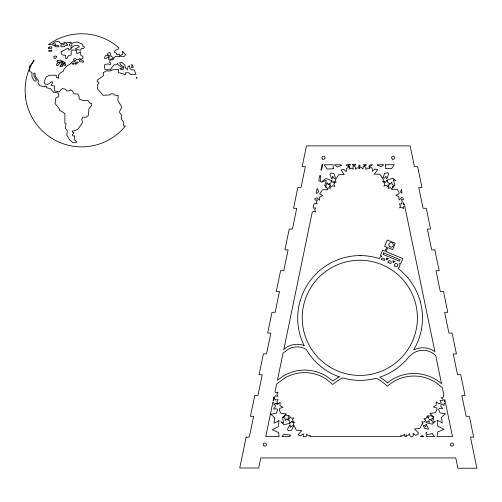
<?xml version="1.0" encoding="UTF-8"?>
<svg xmlns="http://www.w3.org/2000/svg" width="502" height="502" viewBox="0 0 502 502"><rect width="100%" height="100%" fill="white"/><g stroke="black" fill="none" stroke-linecap="round" stroke-linejoin="round"><path stroke-width="0.75" d="M421.41 329.557L421.442 329.387A2.215 2.215 0 0 0 421.592 328.477A62.079 62.079 0 0 0 420.205 301.238M421.41 329.582L421.385 329.72A62.323 62.323 0 0 1 416.578 344.472L413.623 350.051A20.331 20.331 0 0 1 434.889 351.626L404.694 205.807L403.614 206.447L403.526 208.744L401.801 207.232L399.586 207.859L400.496 205.745L399.216 203.837L401.506 204.044L401.933 203.498L401.474 203.624L402.384 201.515L401.104 199.601L403.395 199.815L403.068 197.964L401.474 197.625L399.146 199.947L398.808 196.677L395.883 195.19L398.883 193.854L399.128 192.291L397.076 189.191L391.604 189.241L391.874 188.896L390.5 187.692L388.065 188.382L389.063 186.06L388.071 184.573L387.851 186.951L386.12 185.433L383.911 186.06L384.814 183.945L383.534 182.038L385.869 182.188L384.777 181.235L382.568 181.856L383.472 179.747L379.826 174.181L374.354 174.232L377.661 169.651L374.806 169.042L372.484 171.364L372.139 168.095L369.215 166.601L372.214 165.271L372.296 164.763L370.074 164.763L368.939 166.526L369.886 168.622L367.659 168.038L365.958 169.582L365.832 167.292L363.963 166.225L363.184 166.689L363.097 168.986L361.371 167.467L359.319 168.051L359.47 168.408L357.261 167.781L355.529 169.299L355.441 167.003L353.916 166.093L352.925 166.971L353.264 169.243L351.287 168.076L349.229 169.099L349.731 166.859L348.118 165.214L350.528 164.763L346.286 164.763L346.418 165.585L349.417 166.921L346.487 168.408L346.148 171.678L343.826 169.356L340.965 169.965L344.272 174.545L338.8 174.495L335.154 180.061L336.064 182.176L333.849 181.548L332.757 182.502L335.091 182.351L333.811 184.259L334.721 186.374L332.506 185.746L330.78 187.265L330.435 184.811L329.4 186.361L330.303 188.476L328.095 187.848L327.084 188.733L327.913 189.781L322.441 189.731L319.699 193.872L322.748 195.504L319.818 196.997L319.479 200.26L317.157 197.939L315.093 198.378L314.836 199.62L315.237 200.129L317.528 199.915L316.247 201.829L317.151 203.937L314.942 203.316L313.882 204.245L313.198 207.546L313.637 208.11L315.927 207.903L314.647 209.811L315.557 211.926L313.342 211.298L312.213 212.29L283.825 349.373M29.612 68.165L33.885 60.058L33.979 61.087L29.599 66.396L29.612 71.378L31.952 72.508L31.952 76.988L34.205 80.822L36.05 81.111L36.282 79.799L34.117 76.455L33.697 73.217L34.958 73.217L35.491 76.555L38.623 81.111L37.807 82.579L39.796 85.622L44.734 86.833L44.734 86.043L46.705 86.331L46.517 87.731L50.464 88.666L53.839 92.531L58.169 92.851L58.596 96.378L55.634 98.442L55.063 103.519L59.349 108.871L59.682 110.704L60.786 110.992A15.229 15.229 0 0 0 61.188 111.086L64.89 113.609L64.89 123.304L66.069 123.624L65.26 128.092L67.243 130.727L66.885 135.138L69.483 139.732L72.834 142.65L76.197 142.719L76.524 141.633L74.064 139.55L74.729 135.954L73.06 135.91L72.219 134.856L73.599 133.513L73.788 132.503L72.238 132.064L72.332 131.122L74.541 130.784L77.904 129.177L82.56 122.595L81.757 119.068L82.83 117.186L86.074 117.286L88.264 115.567L88.967 108.758L91.383 105.684L91.816 103.713L89.601 102.998L88.139 100.607L83.169 100.557L79.222 99.063L79.034 96.24L77.71 93.943L74.145 93.893L72.081 90.649L70.249 89.745L70.148 90.736L66.822 90.931L65.599 89.237L62.122 88.534L59.249 91.835L54.743 91.082L54.411 85.999L51.116 85.428L52.44 82.937L52.057 81.506L47.74 84.399L45.023 84.066L44.057 81.933L46.146 76.975L49.598 75.231L56.268 75.231L56.243 77.258L58.64 78.381L58.458 74.911L60.177 73.166L63.666 70.876L63.911 69.263L67.394 65.643L71.077 63.597L70.757 63.327L73.254 60.974L74.591 61.74L75.783 60.579L73.675 60.083L73.675 59.073L74.246 58.615L76.04 58.859L76.536 59.851L79.034 59.468L79.278 58.615L80.27 58.859L80.27 59.788L79.354 60.422L79.492 61.42L83.351 62.361L83.401 60.999L80.916 59.876L80.778 59.223L82.843 58.514L82.93 56.531L80.766 55.226L80.627 51.894L77.672 53.344L76.593 53.344L76.869 50.802L72.846 49.855L71.177 51.116L71.177 54.963L68.184 55.904L66.979 58.414L65.668 58.627L65.668 55.421L62.863 55.025L61.451 54.109L60.88 52.032L65.919 49.083L68.397 48.33L68.642 49.993L70.01 49.924L70.111 49.083L71.548 48.889L70.82 47.452L72.589 47.301L74.051 45.782L77.76 45.312L79.404 46.711L75.099 49.001L80.565 50.3L81.286 48.468L83.671 48.468L84.531 46.868L82.83 46.435L82.83 44.421L77.521 42.074L73.863 42.488L71.799 43.58L71.93 46.203L69.765 45.883L69.433 44.421L71.51 42.538L67.745 42.35L66.672 42.689L66.201 43.95L67.613 44.189L67.331 45.6L64.927 45.745L64.557 46.673L61.081 46.774L61.043 46.153A19.503 19.503 0 0 0 60.987 45.425L60.849 44.803L63.566 44.753L65.643 42.726L64.507 42.168L63.007 43.63L60.51 43.479L59.016 41.415L55.822 41.415L52.478 43.9L55.54 43.9L55.822 44.803L55.032 45.531L58.408 45.632L58.929 46.855L55.113 46.711L54.931 45.77L51.267 44.546L48.424 44.571A56.462 56.462 0 0 1 118.968 47.872L118.296 49.07L115.686 50.1L114.581 51.292L114.832 52.685L116.175 52.873L116.997 54.9L119.307 53.959L119.689 56.67L117.091 56.387L114.977 56.745L112.937 59.638L110.007 60.096L109.58 62.599L110.823 62.894L110.459 64.507L107.553 63.923L104.893 64.507L104.334 65.975L104.792 69.094L106.355 69.822L110.747 69.652L111.293 68.241L114.061 64.651L115.88 65.022L117.675 63.403L118.008 64.664L122.425 67.644L121.879 68.366L119.89 68.266L120.656 69.339L121.879 69.615L123.316 69.019L123.291 67.287L123.925 66.967L120.474 64.783L119.689 62.599L122.143 62.599L125.036 65.197L125.123 67.387L127.301 69.709L128.117 66.534L129.629 65.699L129.911 68.316L131.398 69.935L134.341 69.885L135.866 74.365L131.053 74.647L128.305 72.608L125.406 72.878L125.406 74.647L124.496 74.647L123.505 73.945L118.503 72.671L118.503 69.427L112.159 69.922L110.189 70.983L106.43 70.851L103.374 72.558L103.374 75.752L97.124 80.251L97.645 82.184L98.919 82.184L98.587 84.016L97.695 84.349L97.645 89.136L103.035 95.298L109.769 94.916L110.98 93.792L113.383 93.792L114.694 95.104L118.271 95.487L117.801 100.224L121.773 107.227L119.677 111.224L119.815 113.101L121.459 114.738L121.459 119.269L123.617 122.162L123.617 125.92L125.481 125.92A56.506 56.506 0 0 1 84.926 146.785A57.002 57.002 0 0 1 75.858 146.54A56.205 56.205 0 0 1 50.043 137.165M30.704 65.762L29.599 68.165A56.368 56.368 0 0 0 25.106 90.291L25.395 96.064M285.5 351.249L283.021 353.251L277.437 380.209L283.831 375.684A41.653 41.653 0 0 1 326.683 376.362L332.901 381.087A40.976 40.976 0 0 1 339.327 376.826M285.575 351.187L286.698 350.283A17.52 17.52 0 0 1 306.207 349.373L308.441 352.95A62.148 62.148 0 0 0 339.308 376.858M387.387 382.819L390.456 380.579A42.444 42.444 0 0 1 441.515 383.66L435.686 355.447A1.293 1.293 0 0 1 435.228 355.184L433.948 354.079A17.796 17.796 0 0 0 412.813 353.502L410.592 355.272A16.045 16.045 0 0 0 408.408 357.449A62.599 62.599 0 0 1 379.694 377.228A40.938 40.938 0 0 1 387.4 382.813M284.841 378.031L278.704 382.461A13.121 13.121 0 0 0 276.627 384.124L275.021 391.861L275.723 392.633L277.995 392.269L276.853 394.258L277.901 396.304L275.654 395.833L274.036 397.465L273.973 396.925L273.17 400.822L273.854 400.514L274.205 398.243L275.749 399.943L278.02 399.573L276.878 401.569L277.926 403.614L275.68 403.144L275.253 403.57L277.499 404.33L280.072 402.29L280.034 405.572L282.77 407.386L279.639 408.371L279.212 409.896L280.9 413.209L286.341 413.786L285.72 414.407L286.88 415.687L289.152 415.317L288.01 417.313L288.888 419.019L289.453 418.768L289.805 416.497L291.348 418.197L293.62 417.827L292.478 419.823L293.526 421.868L291.229 421.448L292.202 422.527L294.473 422.157L293.331 424.152L296.312 430.101L301.752 430.678L297.943 434.851L300.717 435.78L303.29 433.741L303.258 436.602L306.308 436.382L306.659 434.111L308.203 435.818L310.474 435.447L309.809 436.602L401.324 436.602L400.665 435.447L402.93 435.818L404.474 434.117L404.825 436.389L406.689 436.602L405.76 434.983L408.032 435.347L409.576 433.646L409.927 435.918C412.406 437.75 414.112 436.238 412.945 433.276L415.518 435.316L418.003 434.481L418.354 432.824L414.483 428.959L419.923 428.382L422.402 423.506L422.678 424.121L422.904 423.688L421.762 421.693L424.033 422.063L425.621 420.657L425.683 420.199L423.939 418.699L426.204 418.291L427.089 416.171L428.181 418.191L428.608 418.229L428.865 417.733L427.723 415.738L429.994 416.102L431.268 414.696L429.894 413.322L435.334 412.744L437.022 409.431L436.596 407.906L433.464 406.921L436.2 405.108L436.163 401.826L438.735 403.865L440.7 403.2L441.107 402.409L439.965 400.414L442.237 400.784L443.122 399.805L443.103 399.034L441.139 397.835L443.304 397.069L443.843 394.836L442.4 387.87A6.47 6.47 0 0 0 441.402 386.954L438.535 384.488A39.903 39.903 0 0 0 391.152 383.195L387.268 386.239L386.44 385.429A38.422 38.422 0 0 0 376.274 378.232A62.003 62.003 0 0 1 360.179 380.378A62.593 62.593 0 0 1 347.955 379.167L342.822 377.918A38.754 38.754 0 0 0 333.673 383.735L332.807 384.501L326.055 378.991A39.143 39.143 0 0 0 284.835 378.025M75.375 63.723L74.993 63.723L74.993 62.882L76.605 62.882L76.944 62.028L78.312 62.166L76.423 64.043L75.419 64.13L75.375 63.754M420.193 301.244L419.515 298.954A62.75 62.75 0 0 0 397.986 268.407A3.765 3.765 0 0 0 399.466 263.494L400.609 263.97L402.836 258.599L386.069 251.646L387.751 247.586L392.614 249.601L395.231 243.282L387.249 239.975L384.632 246.287L386.735 247.16L385.053 251.226L382.587 250.203L380.359 255.574L381.727 256.145A3.765 3.765 0 0 0 379.343 258.618A62.775 62.775 0 0 0 360.041 255.574M50.062 137.14A56.6 56.6 0 0 1 25.364 96.064M300.315 300.623A62.323 62.323 0 0 1 360.11 255.587M283.9 349.273A20.08 20.08 0 0 1 304.149 345.552M304.118 345.577A62.141 62.141 0 0 1 298.841 306.17L299.964 301.407A2.196 2.196 0 0 1 300.183 300.598M51.769 50.263L51.769 50.482A12.845 12.845 0 0 1 51.75 50.821L51.725 51.198L48.939 51.386L48.412 50.758L51.474 50.012A6.237 6.237 0 0 1 51.693 49.98L51.769 50.263M122.739 51.524L122.726 54.285L120.298 55.521L120.549 56.324L124.421 56.362L125.531 54.705L122.739 51.524M320.565 175.907L320.521 181.774L318.795 180.5L319.849 175.436L320.565 175.907M386.596 180.45L386.559 181.31L387.249 180.438L387.757 182.684L389.916 183.475L388.912 184.071L390.179 184.19L391.742 182.201L392.3 184.667L394.572 185.502L395.005 184.956L393.267 179.766L396.097 180.827L392.765 178.166L386.596 180.45M392.501 186.832L392.451 188.181L394.434 185.684L392.501 186.832M385.486 164.763L385.329 168.452L391.453 168.728L394.29 164.763L385.486 164.763M72.759 63.541L72.696 64.369L73.876 64.269L74.001 63.44L73.292 62.882L72.759 63.541M108.332 55.622L108.237 56.845L105.909 58.477L104.598 58.477L104.598 57.316L105.721 55.496L107.246 55.145L108.332 55.622M108.557 57.291L108.369 59.236L112.203 59.023L113.333 57.686L111.475 56.462L110.484 54.862L110.013 52.616L108.162 52.986L107.641 53.789L107.641 54.68L109.806 56.086L109.932 57.002L108.557 57.291M278.999 420.657L278.359 426.606L272.253 429.693L278.497 432.492L279.137 436.602L265.759 436.602L272.919 402.039L273.81 402.491L274.061 404.775L274.701 404.129L275.529 406.356L273.571 408.992L276.853 408.854L277.669 410.008L276.188 413.328L270.785 414.181L274.845 417.846L273.985 423.249L278.999 420.657M444.176 403.332L443.925 405.616L442.306 403.984L441.34 404.185L440.706 405.892L442.664 408.528L439.382 408.39L438.566 409.544L440.047 412.864L445.45 413.717L441.39 417.382L442.249 422.784L437.236 420.193L437.876 426.142L443.981 429.229L437.738 432.027L437.029 436.602L452.49 436.602L445.462 402.673L444.176 403.332M425.972 424.604L425.721 426.895L424.102 425.263L423.268 425.432L424.636 428.501L428.601 429.128L426.436 424.372L425.972 424.604M431.933 418.649L431.682 420.933L430.063 419.302L429.467 419.427L428.877 420.042L429.411 422.282L427.34 421.285L425.859 422.182L425.928 422.628L432.316 424.19L435.322 421.165L432.636 422.54L433.64 417.789L431.933 418.649M56.839 63.936L56.626 65.342L57.617 65.875L60.002 62.524L58.132 62.524L56.839 63.936M285.192 414.934L284.985 416.258L282.946 417.175L284.941 418.235L285.192 420.519L286.811 418.888L288.43 419.226L287.357 419.71L289.409 420.745L289.66 423.029L290.438 422.238L290.307 423.092L289.384 423.506L283.912 424.654L280.907 421.63L283.599 423.004L282.469 417.651L285.192 414.934M290.194 435.159L289.961 436.602L281.942 436.602L284.138 434.18L290.194 435.159M246.137 437.129L239.743 467.989L258.731 467.989L260.814 457.931L455.772 457.931L457.912 468.24L476.9 468.24L470.462 437.129L473.65 437.129L469.345 416.321L466.157 416.321L461.846 395.52L465.034 395.52L460.723 374.712L457.535 374.712L453.231 353.91L456.418 353.91L452.107 333.102L448.92 333.102L444.609 312.3L447.797 312.3L443.492 291.499L440.304 291.499L435.993 270.691L439.181 270.691L434.87 249.889L431.682 249.889L427.378 229.081L430.565 229.081L426.254 208.28L423.067 208.28L418.756 187.472L421.944 187.472L417.639 166.67L414.451 166.67L410.14 145.875L306.458 145.875L302.148 166.67L305.335 166.67L301.031 187.472L297.843 187.472L293.532 208.28L296.72 208.28L292.409 229.081L289.221 229.081L284.916 249.889L288.104 249.889L283.793 270.691L280.605 270.691L276.295 291.499L279.482 291.499L275.178 312.3L271.99 312.3L267.679 333.102L270.867 333.102L266.556 353.91L263.368 353.91L259.063 374.712L262.251 374.712L257.94 395.52L254.752 395.52L250.448 416.321L253.629 416.321L249.325 437.129L246.137 437.129M317.063 188.871L316.16 193.226L317.038 193.364L318.588 191.645L317.779 189.072L317.063 188.871M322.058 164.763L320.929 170.216L321.374 170.078L322.842 164.763L322.058 164.763M366.09 164.763L365.977 165.315L364.565 165.867L365.161 165.509L363.134 164.763L366.09 164.763M433.766 417.187L431.889 416.673L431.638 415.06L433.766 417.187M326.965 182.853L326.457 185.094L324.706 185.74L326.25 180.306L321.224 182.182L325.861 178.48L332.035 180.764L332.067 181.63L331.383 180.758L330.874 182.998L328.716 183.788L329.939 184.516L328.39 184.661L326.965 182.853M332.726 176.553L332.217 178.794L331.728 178.976L329.946 174.238L330.906 172.939L334.137 173.836L335.518 178.235L334.144 178.361L332.726 176.553M355.686 164.763L354.537 165.428L352.253 164.763L355.686 164.763M49.748 46.924L49.648 47.345L48.412 47.345L48.412 48.569L51.191 48.569L51.775 47.797L51.775 46.924L49.748 46.924M60.29 65.455L60.002 66.678L61.809 66.678L62.612 65.875L62.612 64.777L60.29 65.455M56.437 56.287L55.986 58.081L54.536 58.539L53.632 56.67L55.107 55.967L56.437 56.287M384.494 173.523L383.108 177.921L384.482 178.047L385.906 176.24L386.414 178.48L386.904 178.662L388.68 173.924L387.72 172.625L384.494 173.523M401.362 189.731L400.646 192.002L401.594 193.05L402.033 192.981L401.362 189.731M57.159 60.905L56.839 61.721L58.1 62.066L61.489 62.066L60.993 60.234L58.778 60.234L57.159 60.905M383.71 252.92L383.076 254.451L399.485 261.253L400.119 259.722L383.71 252.92M360.066 165.98L359.244 167.888L358.566 166.294L359.419 165.02L360.066 165.98M293.482 426.01L291.599 430.22L288.292 430.741L287.489 429.335L289.798 424.836L290.263 425.068L290.514 427.359L292.133 425.727L293.482 426.01M426.794 432.278L426.06 433.559L425.972 433.019L426.794 432.278M377.699 164.763L377.404 165.277L381.15 166.67L383.723 164.763L377.699 164.763M131.988 64.626L131.631 67.538L133.312 67.4L131.988 64.626M136.657 77.295L136.877 78.262L136.657 77.295M64.645 62.348L64.124 62.882L64.821 63.453L65.511 62.882L64.645 62.348M444.879 399.862L444.013 400.602L444.132 401.349L445.299 401.882L444.879 399.862M63.032 63.647L61.131 64.388L61.131 62.524L63.032 62.524L63.032 63.647M422.094 435.692L420.306 436.602L423.682 436.602L422.094 435.692M341.222 165.591L337.482 166.984L334.483 164.763L340.745 164.763L341.222 165.591M403.69 203.003L403.131 203.159L403.432 204.477L404.499 204.872L403.69 203.003M63.246 61.784L62.079 62.066L62.079 60.729L63.246 61.784M432.096 433.715L426.236 434.663L426.549 436.602L434.713 436.602L432.096 433.715M333.303 168.766L327.172 169.042L324.11 164.763L333.127 164.763L333.303 168.766M63.641 63.76L63.497 64.777L63.986 65.492L65.781 65.492L65.781 64.388L63.641 63.76M381.514 259.358L381.313 259.289A1.688 1.688 0 0 1 383.566 258.141A1.688 1.688 0 0 1 384.432 260.507L381.514 259.358M388.259 258.85L386.333 258.053A3.765 3.765 0 0 1 386.709 259.86A3.765 3.765 0 0 1 388.259 258.85M394.867 261.592L392.865 260.758A3.765 3.765 0 0 1 393.235 262.69A3.765 3.765 0 0 1 394.867 261.592M388.015 262.163L387.833 262.069A1.688 1.688 0 0 1 390.267 260.927A1.688 1.688 0 0 1 390.694 263.588L388.015 262.163M326.275 187.064L325.296 186.48L326.3 187.748L326.275 187.064M394.704 266.054L394.628 266.004A1.688 1.688 0 0 1 395.589 263.544A1.688 1.688 0 0 1 397.766 265.031A1.688 1.688 0 0 1 395.827 266.819L394.704 266.054M322.56 159.059A1.562 1.562 0 0 0 324.989 157.879A1.562 1.562 0 0 0 322.748 156.36A1.562 1.562 0 0 0 322.56 159.059M392.288 159.059A1.562 1.562 0 0 0 394.723 157.879A1.562 1.562 0 0 0 392.482 156.36A1.562 1.562 0 0 0 392.288 159.059M264.046 445.914A1.562 1.562 0 0 0 266.386 444.559A1.562 1.562 0 0 0 264.046 443.21A1.562 1.562 0 0 0 264.046 445.914M451.185 445.914A1.562 1.562 0 0 0 453.526 444.559A1.562 1.562 0 0 0 451.185 443.21A1.562 1.562 0 0 0 451.185 445.914M389.91 246.852A2.297 2.297 0 0 0 393.38 244.913A2.297 2.297 0 0 0 389.966 242.88A2.297 2.297 0 0 0 389.91 246.852M329.218 366.623A57.586 57.586 0 0 0 417.363 319.937A57.586 57.586 0 0 0 332.857 266.951A57.586 57.586 0 0 0 329.218 366.623"/></g></svg>
